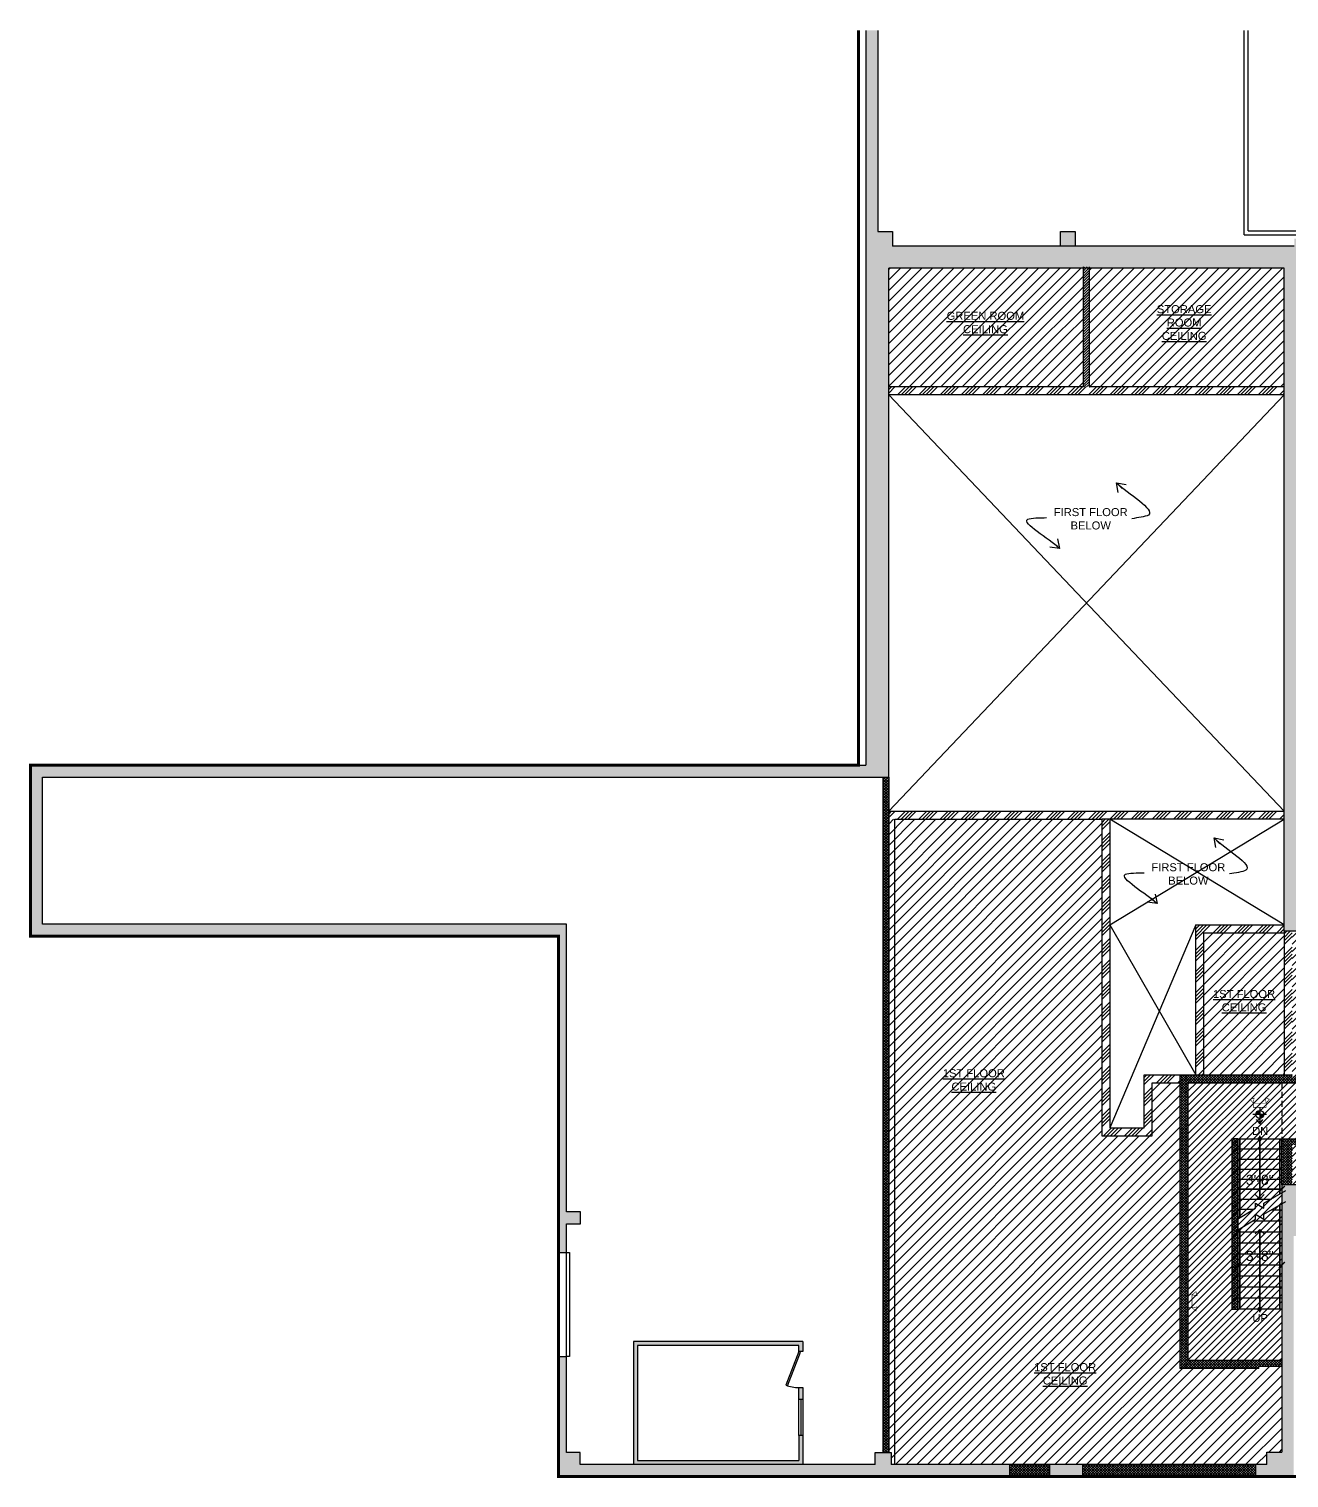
# Model space of a CAD drawing. Header units: inches. Extents: x -5252 to 14398, y -1665 to 9844.
# Drawn here: x -1397 to -137, y 510 to 1959 of the extents above; entities that cross this region are included whole.
import ezdxf

# ---------------------------------------------------------------- set-up
doc = ezdxf.new("R2010")
doc.units = ezdxf.units.IN
doc.header["$LTSCALE"] = 48
doc.header["$MEASUREMENT"] = 0
for name, pattern in [('HIDDEN', [0.375, 0.25, -0.125]), ('HIDDEN2', [0.1875, 0.125, -0.0625]), ('PHANTOM', [2.5, 1.25, -0.25, 0.25, -0.25, 0.25, -0.25])]:
    doc.linetypes.add(name, pattern=pattern)
for name, color, linetype in [('Demo', 8, 'HIDDEN'), ('Dimensions', 5, 'Continuous'), ('Door', 5, 'Continuous'), ('E-5', 5, 'Continuous'), ('EXIT-SIGNS', 1, 'Continuous'), ('Hatch', 9, 'Continuous'), ('Kitchen', 5, 'Continuous'), ('PA-EMERGENCY-LIGHTS', 1, 'Continuous'), ('PROPERTY LINE', 2, 'PHANTOM'), ('Stair-Exist', 8, 'Continuous'), ('STAIRS', 5, 'Continuous'), ('TEXT', 1, 'Continuous'), ('Wall-Exist', 6, 'Continuous'), ('Wall-New', 2, 'Continuous'), ('Window', 150, 'Continuous')]:
    doc.layers.add(name, color=color, linetype=linetype)
doc.styles.add('DIMTEXT', font='arial.ttf')
doc.styles.get("Standard").update_dxf_attribs({"font": 'arial.ttf'})
doc.styles.add('STYLUSBT', font='stylu.ttf')
doc.styles.add('SWA-STND', font='arial.ttf')
doc.dimstyles.new('PA-DIM', dxfattribs={"dimtxt": 5, "dimasz": 5, "dimexe": 3, "dimexo": 0, "dimgap": 1, "dimtad": 1, "dimdec": 0, "dimzin": 3, "dimdsep": 46, "dimlunit": 4, "dimtxsty": 'STYLUSBT', "dimblk": 'ARCHTICK', "dimcen": 0.09, "dimclrd": 256, "dimclre": 256, "dimclrt": 1, "dimadec": 0, "dimazin": 0, "dimtfac": 1, "dimtdec": 0, "dimtix": 1, "dimtmove": 1, "dimatfit": 3, "dimldrblk": 'OPEN90', "dimfxl": 1, "dimfrac": 1, "dimtolj": 1, "dimtzin": 0, "dimarcsym": 0})
doc.dimstyles.new('SWA-48', dxfattribs={"dimscale": 0, "dimtxt": 10, "dimasz": 6, "dimexe": 6, "dimexo": 6, "dimgap": 4, "dimtad": 1, "dimdec": 0, "dimzin": 3, "dimdsep": 46, "dimlunit": 4, "dimtxsty": 'SWA-STND', "dimblk": 'ARCHTICK', "dimcen": 6, "dimclrd": 5, "dimclre": 5, "dimclrt": 1, "dimadec": 0, "dimazin": 0, "dimtfac": 1, "dimtdec": 0, "dimtix": 1, "dimtofl": 0, "dimtmove": 2, "dimatfit": 3, "dimfxl": 1, "dimtolj": 1, "dimtzin": 0, "dimlwd": -1, "dimlwe": -1, "dimarcsym": 0})

# ---------------------------------------------------------------- blocks, each defined once
blk = doc.blocks.new('_ArchTick')
at = {"color": 0, "linetype": 'ByBlock', "const_width": 0.219}
blk.add_lwpolyline([(-0.5, -0.5), (0.5, 0.5)], dxfattribs=at)
blk = doc.blocks.new('*D5050')
at = {"layer": 'Defpoints', "color": 0, "transparency": 16777216}
for p in [(-188.1, 799.3), (-188.1, 799.3), (-144.1, 799.3)]:
    blk.add_point(p, dxfattribs=at)
at = {"layer": 'Dimensions', "color": 5, "transparency": 16777216}
blk.add_line((-144.1, 799.3), (-188.1, 799.3), dxfattribs=at)
at = {"layer": 'Dimensions', "color": 5, "transparency": 16777216, "xscale": 6, "yscale": 6, "zscale": 6, "rotation": 180}
blk.add_blockref('_ArchTick', (-188.1, 799.3), dxfattribs=at)
at = {"layer": 'Dimensions', "color": 5, "transparency": 16777216, "xscale": 6, "yscale": 6, "zscale": 6}
blk.add_blockref('_ArchTick', (-144.1, 799.3), dxfattribs=at)
at = {"layer": 'Dimensions', "color": 1, "transparency": 16777216, "insert": (-166.1, 808.4), "char_height": 10, "attachment_point": 5, "style": 'SWA-STND'}
blk.add_mtext('\\A1;3\'-8"', dxfattribs=at)
blk = doc.blocks.new('*D5048')
at = {"layer": 'Defpoints', "color": 0, "transparency": 16777216}
for p in [(-188.1, 723.3), (-188.1, 723.3), (-144.1, 723.3)]:
    blk.add_point(p, dxfattribs=at)
at = {"layer": 'Dimensions', "color": 5, "transparency": 16777216}
blk.add_line((-144.1, 723.3), (-188.1, 723.3), dxfattribs=at)
at = {"layer": 'Dimensions', "color": 5, "transparency": 16777216, "xscale": 6, "yscale": 6, "zscale": 6, "rotation": 180}
blk.add_blockref('_ArchTick', (-188.1, 723.3), dxfattribs=at)
at = {"layer": 'Dimensions', "color": 5, "transparency": 16777216, "xscale": 6, "yscale": 6, "zscale": 6}
blk.add_blockref('_ArchTick', (-144.1, 723.3), dxfattribs=at)
at = {"layer": 'Dimensions', "color": 1, "transparency": 16777216, "insert": (-166.1, 732.4), "char_height": 10, "attachment_point": 5, "style": 'SWA-STND'}
blk.add_mtext('\\A1;3\'-8"', dxfattribs=at)
blk = doc.blocks.new('EXIT')
at = {"layer": 'EXIT-SIGNS'}
h = blk.add_hatch(color=251, dxfattribs=at)
h.paths.add_polyline_path([(6557.7, 28.4), (6557.7, 23, 0.414214), (6563.1, 28.4)])
h.paths.add_polyline_path([(6552.3, 28.4), (6557.7, 28.4), (6557.7, 33.8, 0.414214)])
for p, q in [((6567, 28.4), (6548.5, 28.4)), ((6557.7, 37.7), (6557.7, 19.2))]:
    blk.add_line(p, q, dxfattribs=at)
blk.add_circle((6557.7, 28.4), 5.4, dxfattribs=at)

msp = doc.modelspace()

# ---------------------------------------------------------------- hatches: boundary and pattern name
at = {"layer": 'Dimensions'}
h = msp.add_hatch(dxfattribs=at)
h.set_pattern_fill('ANSI31', color=253, scale=15)
h.set_pattern_definition([(45, (2830.0097, 0), (-1.3258252, 1.3258252), [])])
h.paths.add_polyline_path([(-336.4, 1721.1), (-342.4, 1721.1), (-342.4, 1601.1), (-336.4, 1601.1)])
h = msp.add_hatch(dxfattribs=at)
h.set_pattern_fill('ANSI34', color=253, scale=20)
h.paths.add_polyline_path([(-141.6, 1601.1), (-335.4, 1601.1), (-537.1, 1601.1), (-537.1, 1593.1), (-141.6, 1593.1)])
h = msp.add_hatch(dxfattribs=at)
h.set_pattern_fill('ANSI37', color=253, scale=15)
h.set_pattern_definition([(45, (-12138.263, 7959.639), (-1.32582521, 1.32582521), []), (135, (-12138.263, 7959.639), (-1.32582521, -1.32582521), [])])
h.paths.add_polyline_path([(-537.1, 1210.9), (-543.1, 1210.9), (-543.1, 535.9), (-537.1, 535.9)])
h = msp.add_hatch(dxfattribs=at)
h.set_pattern_fill('ANSI34', color=253, scale=20)
h.paths.add_polyline_path([(-141.6, 1176.9), (-537.1, 1176.9), (-537.1, 1168.9), (-370, 1168.9), (-141.6, 1168.9)])
h = msp.add_hatch(dxfattribs=at)
h.set_pattern_fill('ANSI34', color=253, scale=20)
h.set_pattern_definition([(45, (-105.858, 1068.932), (-10.6066, 10.6066), []), (45, (-102.322, 1068.932), (-10.6066, 10.6066), []), (45, (-98.787, 1068.932), (-10.6066, 10.6066), []), (45, (-95.251, 1068.932), (-10.6066, 10.6066), [])])
h.paths.add_polyline_path([(-102.6, 1072.4), (-114.6, 1072.4), (-114.6, 1064.4), (-102.6, 1064.4)])
h.paths.add_polyline_path([(31, 1072.4), (-2.6, 1072.4), (-2.6, 1064.4), (31, 1064.4)])
h.paths.add_polyline_path([(280.4, 1072.9), (247.9, 1072.9), (247.9, 1064.9), (272.4, 1064.9), (272.4, 961.2), (280.4, 961.2)])
h.paths.add_polyline_path([(280.4, 921.2), (272.4, 921.2), (272.4, 909.9), (280.4, 909.9)])
h.paths.add_polyline_path([(-246.1, 913.6), (-281.7, 913.6), (-281.7, 860.4), (-316, 860.4), (-316, 1168.9), (-324, 1168.9), (-324, 852.4), (-273.7, 852.4), (-273.7, 905.6), (-246.1, 905.6)])
h.paths.add_polyline_path([(156, 1072.4), (131, 1072.4), (131, 1064.4), (156, 1064.4)])
h.paths.add_polyline_path([(-133.6, 1056.9), (-141.6, 1056.9), (-141.6, 913.6), (-141.3, 913.6), (-140.5, 913.6), (-133.6, 913.6)])
h = msp.add_hatch(dxfattribs=at)
h.set_pattern_fill('ANSI34', color=253, scale=20)
h.set_pattern_definition([(45, (0, 4237.967), (-10.6066, 10.6066), []), (45, (3.536, 4237.967), (-10.6066, 10.6066), []), (45, (7.071, 4237.967), (-10.6066, 10.6066), []), (45, (10.607, 4237.967), (-10.6066, 10.6066), [])])
h.paths.add_polyline_path([(-141.6, 1063.4), (-230.1, 1063.4), (-230.1, 913.6), (-222.1, 913.6), (-222.1, 1055.4), (-141.6, 1055.4), (-141.6, 1056.9)])
h = msp.add_hatch(dxfattribs=at)
h.set_pattern_fill('ANSI37', color=253, scale=15)
h.set_pattern_definition([(45, (324.9527, 906.9565), (-1.325825, 1.325825), []), (135, (324.9527, 906.9565), (-1.325825, -1.325825), [])])
h.paths.add_polyline_path([(330.4, 909.9), (320.4, 909.9), (320.4, 901.9), (330.4, 901.9)])
h.paths.add_polyline_path([(-123.6, 849.3), (-144.1, 849.3), (-144.1, 803.6), (-133.6, 803.6), (-133.6, 843.3), (-123.6, 843.3)], flags=17)
h.paths.add_polyline_path([(-188.1, 758.3), (-188.1, 849.3), (-194.1, 849.3), (-194.1, 679.3), (-188.1, 679.3)], flags=17)
h.paths.add_polyline_path([(-77.6, 911.6), (-133.6, 911.6), (-133.6, 913.6), (-246.1, 913.6), (-246.1, 619.9), (-243.1, 619.9), (-238.1, 619.9), (-167.1, 619.9), (-167.1, 621.9), (-144.1, 621.9), (-144.1, 627.9), (-238.1, 627.9), (-238.1, 905.6), (-83.6, 905.6), (-83.6, 813.4), (280.4, 813.4), (280.4, 909.9), (272.4, 909.9), (272.4, 819.4), (-77.6, 819.4)])
h = msp.add_hatch(dxfattribs=at)
h.set_pattern_fill('ANSI37', color=253, scale=15)
h.set_pattern_definition([(45, (2869.0097, 5e-12), (-1.3258252, 1.3258252), []), (135, (2869.0097, 5e-12), (-1.3258252, -1.3258252), [])])
h.paths.add_polyline_path([(-376.1, 523.9), (-416.1, 523.9), (-416.1, 511.9), (-376.1, 511.9)])
h.paths.add_polyline_path([(-170.1, 523.9), (-343.1, 523.9), (-343.1, 511.9), (-170.1, 511.9)])
at = {"layer": 'Hatch'}
h = msp.add_hatch(color=253, dxfattribs=at)
h.dxf.hatch_style = 1
h.paths.add_polyline_path([(-547.8, 1957.4), (-559.8, 1957.4), (-559.8, 1729.9), (-545.1, 1729.9), (-533.3, 1741.9), (-533.3, 1756.4), (-547.8, 1756.4)])
h = msp.add_hatch(color=253, dxfattribs=at)
h.dxf.hatch_style = 1
h.paths.add_polyline_path([(-115.6, 1731.4), (237.7, 1731.4), (237.7, 1729.4), (253.2, 1729.4), (253.2, 1729.9), (503.2, 1729.9), (503.2, 1741.9), (253.2, 1741.9), (253.2, 1749.2), (237.2, 1749.2), (237.2, 1741.9), (-115.6, 1741.9), (-115.6, 1749.2), (-131.6, 1749.2), (-131.6, 1741.9), (-533.3, 1741.9), (-559.8, 1729.9), (-559.8, 1222.9), (-1395.2, 1222.9), (-1395.2, 1051.9), (-867.2, 1051.9), (-867.2, 735.9), (-859.2, 735.9), (-859.2, 764.4), (-845.2, 764.4), (-845.2, 776.4), (-859.2, 776.4), (-859.2, 1063.9), (-1383.2, 1063.9), (-1383.2, 1210.9), (-537.1, 1210.9), (-537.1, 1719.9), (-141.6, 1719.9), (-141.6, 1056.9), (-128.6, 1056.9), (-128.6, 1729.4), (-115.6, 1729.4)])
h.paths.add_polyline_path([(-350.8, 1756.4), (-365.3, 1756.4), (-365.3, 1741.9), (-350.8, 1741.9)])
h.paths.add_polyline_path([(622.2, 1749.2), (607.7, 1749.2), (607.7, 1741.9), (622.2, 1741.9)])
h.paths.add_polyline_path([(-845.6, 535.9), (-859.2, 535.9), (-859.2, 631.9), (-867.2, 631.9), (-867.2, 511.9), (-416.1, 511.9), (-416.1, 523.9), (-534.6, 523.9), (-534.6, 535.9), (-550.6, 535.9), (-550.6, 523.9), (-845.6, 523.9)])
h.paths.add_polyline_path([(-132.1, 579.9), (-144.1, 579.9), (-144.1, 536.4), (-159.1, 536.4), (-159.1, 523.9), (-170.1, 523.9), (-170.1, 511.9), (-132.1, 511.9)])
h.paths.add_polyline_path([(-343.1, 523.9), (-376.1, 523.9), (-376.1, 511.9), (-343.1, 511.9)])
h = msp.add_hatch(dxfattribs=at)
h.set_pattern_fill('ANSI31', color=253, scale=60)
h.set_pattern_definition([(45, (0, -1965.7556), (-5.303301, 5.303301), [])])
h.paths.add_polyline_path([(-141.6, 1719.9), (-537.1, 1719.9), (-537.1, 1601.1), (-141.6, 1601.1)])
h = msp.add_hatch(dxfattribs=at)
h.set_pattern_fill('ANSI31', color=8, scale=40)
h.set_pattern_definition([(45, (0, 5837.354), (-3.535534, 3.535534), [])])
h.paths.add_polyline_path([(1283.7, 1695.9), (1045.7, 1695.9), (1045.7, 1176.2), (1047.7, 1176.2), (1047.7, 1168.2), (1045.7, 1168.2), (1045.7, 1148.2), (948.9, 1148.2), (948.9, 1074.4), (965.7, 1074.4), (1039.7, 1074.4), (1039.7, 1106.2), (1045.7, 1106.2), (1045.7, 1068.4), (956.4, 1068.4), (956.4, 1058.2), (940.9, 1058.2), (940.9, 1072.9), (629.1, 1072.9), (629.1, 1057.4), (605.9, 1057.4), (605.9, 1072.9), (247.9, 1072.9), (247.9, 1057.4), (232.4, 1057.4), (232.4, 1064.4), (-114.6, 1064.4), (-114.6, 1056.9), (-133.6, 1056.9), (-133.6, 905.6), (-238.1, 905.6), (-238.1, 627.9), (-144.1, 627.9), (-144.1, 849.3), (-123.6, 849.3), (-123.6, 843.3), (-133.6, 843.3), (-133.6, 803.6), (-128.6, 803.6), (-128.6, 776.4), (-114.6, 776.4), (-114.6, 764.4), (-98.6, 764.4), (-98.6, 757.4), (118.4, 757.4), (118.4, 764.4), (131.4, 764.4), (131.4, 777.4), (146.9, 777.4), (146.9, 764.4), (330.4, 764.4), (330.4, 909.9), (916.1, 909.9), (916.1, 764.4), (940.9, 764.4), (940.9, 757.4), (1169, 757.4), (1169, 763.9), (1189.3, 763.9), (1189.3, 776.9), (1204.8, 776.9), (1204.8, 763.9), (1266.8, 763.9), (1266.8, 776.9), (1283.7, 776.9), (1283.7, 1056.9), (1270.7, 1056.9), (1270.7, 1072.4), (1283.7, 1072.4), (1283.7, 1388.4), (1269.7, 1388.4), (1269.7, 1403.9), (1283.7, 1403.9)])
h.paths.add_polyline_path([(1237.2, 1400.5), (1237.2, 1351.2), (1086.5, 1351.2), (1086.5, 1400.5)], flags=16)
h.paths.add_polyline_path([(482, 1006.7), (482, 956.5), (328.3, 956.5), (328.3, 1006.7)], flags=16)
h.paths.add_polyline_path([(332.2, 959.9), (478.4, 960.1), (478.3, 1003.5), (332.1, 1003.3)], flags=8)
h.paths.add_polyline_path([(1089.8, 1353), (1236, 1353.2), (1235.9, 1396.7), (1089.7, 1396.5)], flags=8)
h = msp.add_hatch(color=253, dxfattribs=at)
h.dxf.hatch_style = 1
h.paths.add_polyline_path([(1292.8, 1707.9), (1098.7, 1707.9), (1098.7, 1695.9), (1283.7, 1695.9), (1283.7, 1403.9), (1269.7, 1403.9), (1269.7, 1388.4), (1283.7, 1388.4), (1283.7, 1331.4), (1292.8, 1331.4)])
h.paths.add_polyline_path([(1189.3, 763.9), (1169, 763.9), (1169, 750.9), (1189.3, 750.9)])
h.paths.add_polyline_path([(350.8, 888.2), (895.6, 888.2), (895.6, 752.4), (897.6, 752.4), (940.9, 752.4), (940.9, 757.5), (940.9, 764.4), (916.1, 764.4), (916.1, 909.9), (569.9, 909.9), (330.4, 909.9), (330.4, 764.4), (157.9, 764.4), (146.9, 764.4), (146.9, 777.4), (131.4, 777.4), (131.4, 764.4), (118.4, 764.4), (118.4, 752.4), (157.9, 752.4), (350.8, 752.4)])
h.paths.add_polyline_path([(-114.6, 776.4), (-128.6, 776.4), (-128.6, 803.6), (-144.1, 803.6), (-144.1, 579.9), (-132.1, 579.9), (-132.1, 752.4), (-98.6, 752.4), (-98.6, 764.4), (-114.6, 764.4)])
h = msp.add_hatch(dxfattribs=at)
h.set_pattern_fill('ANSI31', color=253, scale=60)
h.set_pattern_definition([(45, (2e-11, -2329.3685), (-5.303301, 5.303301), [])])
h.paths.add_polyline_path([(-246.1, 905.6), (-273.7, 905.6), (-273.7, 852.4), (-324, 852.4), (-324, 1168.9), (-537.1, 1168.9), (-537.1, 535.9), (-534.6, 535.9), (-534.6, 523.9), (-159.1, 523.9), (-159.1, 536.4), (-144.1, 536.4), (-144.1, 627.9), (-246.1, 627.9)])
h = msp.add_hatch(dxfattribs=at)
h.set_pattern_fill('ANSI31', color=253, scale=60)
h.set_pattern_definition([(45, (0, 4237.967), (-5.303301, 5.303301), [])])
h.paths.add_polyline_path([(-141.6, 1055.4), (-222.1, 1055.4), (-222.1, 913.6), (-141.6, 913.6)])
h = msp.add_hatch(color=253, dxfattribs=at)
h.dxf.hatch_style = 1
h.paths.add_polyline_path([(-627.1, 600.9), (-627.1, 588.9), (-623.1, 588.9), (-623.1, 600.9)], flags=17)
h.paths.add_polyline_path([(-623.1, 552.9), (-627.1, 552.9), (-627.1, 527.9), (-788.1, 527.9), (-788.1, 642.9), (-627.1, 642.9), (-627.1, 636.9), (-623.1, 636.9), (-623.1, 646.9), (-792.1, 646.9), (-792.1, 523.9), (-623.1, 523.9)])

# ---------------------------------------------------------------- linework, layer by layer
at = {"layer": 'Demo'}
for p, q in [((-859.2, 735.9), (-856.2, 735.9)), ((-856.2, 631.9), (-859.2, 631.9))]:
    msp.add_line(p, q, dxfattribs=at)
at = {"layer": 'Door'}
for points in [[(-856.2, 631.9), (-859.2, 631.9), (-859.2, 735.9), (-856.2, 735.9)], [(-640, 603.3), (-638.2, 602.6), (-625.3, 636.2), (-627.1, 636.9)]]:
    msp.add_lwpolyline(points, close=True, dxfattribs=at)
msp.add_arc((-627.1, 636.9), 36, 249.0377, 270, dxfattribs=at)
at = {"layer": 'E-5'}
for p, q in [((-144.1, 795.3), (-144.1, 679.3)), ((-188.1, 758.3), (-188.1, 679.3))]:
    msp.add_line(p, q, dxfattribs=at)
at = {"layer": 'EXIT-SIGNS'}
msp.add_lwpolyline([(-169.8, 868.7), (-166.1, 864.5), (-166.1, 867.1), (-166.1, 864.5), (-162.9, 868.7)], dxfattribs=at)
at = {"layer": 'Kitchen', "color": 8}
for p, q in [((-181.8, 1753.2), (-181.8, 1957.4)), ((-177.8, 1757.2), (-177.8, 1957.4)), ((-181.8, 1753.2), (616.2, 1753.2)), ((-177.8, 1757.2), (-46.8, 1757.2))]:
    msp.add_line(p, q, dxfattribs=at)
at = {"layer": 'PA-EMERGENCY-LIGHTS', "const_width": 0.562}
for points in [[(-166.1, 885.1), (-159.7, 885.1), (-160.5, 890.2), (-156.5, 889.1), (-159.7, 885.1), (-159.7, 880.9), (-166.1, 880.9), (-172.6, 880.9), (-172.6, 885.1), (-175.8, 889.1), (-171.8, 890.2), (-172.6, 885.1)], [(-233.9, 687), (-233.9, 680.6), (-228.8, 681.4), (-229.9, 677.4), (-233.9, 680.6), (-238.1, 680.6), (-238.1, 687), (-238.1, 693.5), (-233.9, 693.5), (-229.9, 696.7), (-228.8, 692.7), (-233.9, 693.5)]]:
    msp.add_lwpolyline(points, close=True, dxfattribs=at)
at = {"layer": 'PROPERTY LINE', "color": 7, "ltscale": 2, "const_width": 3}
msp.add_lwpolyline([(-567.2, 1957.4), (-567.2, 1222.9), (-1395.2, 1222.9), (-1395.2, 1051.9), (-867.2, 1051.9), (-867.2, 511.9), (1292.8, 511.9), (1292.8, 1711.9), (634.2, 1711.9), (634.2, 1957.4)], dxfattribs=at)
at = {"layer": 'Stair-Exist'}
for points in [[(-166.1, 852.5), (-166.1, 849.3), (-166.1, 789.3), (-170.6, 793.8), (-166.1, 789.3), (-161.6, 793.8), (-166.1, 789.3), (-166.1, 847.7, -0.414214), (-167.7, 849.3, -0.414214), (-166.1, 850.9, -0.414214), (-164.5, 849.3, -0.414214), (-166.1, 847.7), (-166.1, 850.9), (-166.1, 852.5)], [(-166.1, 676.1), (-166.1, 679.3), (-166.1, 758.9), (-161.6, 754.4), (-166.1, 758.9), (-170.6, 754.4), (-166.1, 758.9), (-166.1, 680.9, -0.414214), (-164.5, 679.3, -0.414214), (-166.1, 677.7, -0.414214), (-167.7, 679.3, -0.414214), (-166.1, 680.9), (-166.1, 677.7), (-166.1, 676.1)]]:
    msp.add_lwpolyline(points, format="xyb", close=True, dxfattribs=at)
at = {"layer": 'STAIRS'}
for p, q in [((-188.1, 849.3), (-144.1, 849.3)), ((-188.1, 839.3), (-144.1, 839.3)), ((-188.1, 829.3), (-144.1, 829.3)), ((-188.1, 819.3), (-144.1, 819.3)), ((-188.1, 809.3), (-144.1, 809.3)), ((-188.1, 799.3), (-144.1, 799.3)), ((-188.1, 789.3), (-154.5, 789.3)), ((-188.1, 779.3), (-171.7, 779.3)), ((-144.1, 778.3), (-154.5, 778.3)), ((-144.1, 756.3), (-188.1, 756.3)), ((-144.1, 767.3), (-173.4, 767.3)), ((-144.1, 745.3), (-188.1, 745.3)), ((-144.1, 734.3), (-188.1, 734.3)), ((-144.1, 723.3), (-188.1, 723.3)), ((-144.1, 712.3), (-188.1, 712.3)), ((-144.1, 701.3), (-188.1, 701.3)), ((-144.1, 690.3), (-188.1, 690.3)), ((-144.1, 679.3), (-188.1, 679.3))]:
    msp.add_line(p, q, dxfattribs=at)
at = {"layer": 'STAIRS', "color": 9, "const_width": 1.5}
for points in [[(-186.1, 770.5), (-186.1, 849.3)], [(-146.1, 849.3), (-146.1, 794.2)], [(-146.1, 679.3), (-146.1, 783.2)], [(-186.1, 759.5), (-186.1, 679.3)]]:
    msp.add_lwpolyline(points, dxfattribs=at)
at = {"layer": 'STAIRS'}
for points in [[(-190, 768.2), (-170.4, 780.1), (-170.4, 785.2), (-161.9, 780.2), (-161.9, 785), (-140, 797.7)], [(-190, 757.2), (-170.4, 769.1), (-170.4, 774.2), (-161.9, 769.2), (-161.9, 774), (-140, 786.7)]]:
    msp.add_lwpolyline(points, dxfattribs=at)
at = {"layer": 'Wall-Exist'}
for p, q in [((-559.8, 1957.4), (-559.8, 1222.9)), ((-547.8, 1957.4), (-547.8, 1756.4)), ((-547.8, 1756.4), (-533.3, 1756.4)), ((-533.3, 1756.4), (-533.3, 1741.9)), ((-131.6, 1741.9), (-533.3, 1741.9)), ((-537.1, 1210.9), (-537.1, 1719.9)), ((-141.6, 1719.9), (-537.1, 1719.9)), ((-141.6, 1056.9), (-141.6, 1719.9)), ((-1395.2, 1051.9), (-1395.2, 1222.9)), ((-1395.2, 1222.9), (-559.8, 1222.9)), ((-1383.2, 1063.9), (-1383.2, 1210.9)), ((-1383.2, 1210.9), (-537.1, 1210.9)), ((-859.2, 1063.9), (-1383.2, 1063.9)), ((-859.2, 776.4), (-859.2, 1063.9)), ((-867.2, 1051.9), (-1395.2, 1051.9)), ((-867.2, 735.9), (-867.2, 1051.9)), ((-114.6, 1056.9), (-141.6, 1056.9)), ((-128.6, 803.6), (-144.1, 803.6)), ((-144.1, 803.6), (-144.1, 571.9)), ((-845.2, 776.4), (-859.2, 776.4)), ((-845.2, 764.4), (-845.2, 776.4)), ((-859.2, 735.9), (-859.2, 764.4)), ((-859.2, 764.4), (-845.2, 764.4)), ((-867.2, 735.9), (-859.2, 735.9)), ((-856.2, 735.9), (-856.2, 631.9)), ((-623.1, 646.9), (-792.1, 646.9)), ((-792.1, 646.9), (-792.1, 523.9)), ((-627.1, 642.9), (-788.1, 642.9)), ((-788.1, 642.9), (-788.1, 527.9)), ((-627.1, 636.9), (-627.1, 642.9)), ((-623.1, 646.9), (-623.1, 636.9)), ((-867.2, 631.9), (-859.2, 631.9)), ((-867.2, 631.9), (-867.2, 511.9)), ((-859.2, 535.9), (-859.2, 631.9)), ((-623.1, 636.9), (-627.1, 636.9)), ((-627.1, 600.9), (-623.1, 600.9)), ((-627.1, 588.9), (-627.1, 600.9)), ((-623.1, 600.9), (-623.1, 588.9)), ((-623.1, 588.9), (-627.1, 588.9)), ((-144.1, 571.9), (-144.1, 536.4)), ((-623.1, 552.9), (-627.1, 552.9)), ((-627.1, 552.9), (-627.1, 527.9)), ((-623.1, 552.9), (-623.1, 523.9)), ((-159.1, 523.9), (-159.1, 536.4)), ((-159.1, 536.4), (-144.1, 536.4)), ((-845.6, 535.9), (-859.2, 535.9)), ((-845.6, 523.9), (-845.6, 535.9)), ((-550.6, 523.9), (-845.6, 523.9)), ((-788.1, 527.9), (-627.1, 527.9)), ((-550.6, 523.9), (-550.6, 535.9)), ((-550.6, 535.9), (-534.6, 535.9)), ((-534.6, 535.9), (-534.6, 523.9)), ((-416.1, 523.9), (-534.6, 523.9)), ((-416.1, 511.9), (-416.1, 523.9)), ((-343.1, 523.9), (-376.1, 523.9)), ((-376.1, 511.9), (-376.1, 523.9)), ((-343.1, 511.9), (-343.1, 523.9)), ((-159.1, 523.9), (-170.1, 523.9)), ((-170.1, 511.9), (-170.1, 523.9)), ((-416.1, 511.9), (-867.2, 511.9)), ((-343.1, 511.9), (-376.1, 511.9)), ((-132.1, 511.9), (-170.1, 511.9))]:
    msp.add_line(p, q, dxfattribs=at)
msp.add_lwpolyline([(-365.3, 1756.4), (-350.8, 1756.4), (-350.8, 1741.9), (-365.3, 1741.9)], close=True, dxfattribs=at)
at = {"layer": 'Wall-New'}
for p, q in [((-342.4, 1601.1), (-342.4, 1721.1)), ((-336.4, 1601.1), (-336.4, 1721.1)), ((-342.4, 1601.1), (-537.1, 1601.1)), ((-141.6, 1601.1), (-336.4, 1601.1)), ((-141.6, 1593.1), (-537.1, 1593.1)), ((-543.1, 1210.9), (-543.1, 535.9)), ((-537.1, 1210.9), (-537.1, 535.9)), ((-537.1, 1176.9), (-141.6, 1176.9)), ((-531.1, 1014.9), (-531.1, 1168.9)), ((-531.1, 1168.9), (-324, 1168.9)), ((-141.6, 1168.9), (-324, 1168.9)), ((-531.1, 523.9), (-531.1, 1064.4)), ((-230.1, 1063.4), (-141.6, 1063.4)), ((-230.1, 913.6), (-230.1, 1063.4)), ((-222.1, 913.6), (-222.1, 1055.4)), ((-222.1, 1055.4), (-141.6, 1055.4)), ((-141.6, 1056.9), (-141.6, 913.6)), ((-246.1, 913.6), (-246.1, 619.9)), ((-238.1, 905.6), (-238.1, 627.9)), ((-194.1, 849.3), (-194.1, 679.3)), ((-188.1, 849.3), (-194.1, 849.3)), ((-188.1, 849.3), (-188.1, 679.3)), ((-146.1, 803.6), (-146.1, 849.3)), ((-144.1, 803.6), (-144.1, 849.3)), ((-144.1, 849.3), (-123.6, 849.3)), ((-194.1, 679.3), (-188.1, 679.3)), ((-173.1, 627.9), (-238.1, 627.9)), ((-144.1, 627.9), (-173.1, 627.9)), ((-167.1, 619.9), (-246.1, 619.9)), ((-144.1, 621.9), (-167.1, 621.9)), ((-167.1, 619.9), (-167.1, 621.9)), ((-376.1, 523.9), (-416.1, 523.9)), ((-170.1, 523.9), (-343.1, 523.9)), ((-376.1, 511.9), (-416.1, 511.9)), ((-170.1, 511.9), (-343.1, 511.9))]:
    msp.add_line(p, q, dxfattribs=at)
at = {"layer": 'Wall-New', "color": 8}
for p, q in [((-537.1, 1176.9), (-141.6, 1593.1)), ((-537.1, 1593.1), (-141.6, 1176.9)), ((-316, 1063.4), (-141.6, 1168.9)), ((-141.6, 1063.4), (-316, 1168.9)), ((-316, 1063.4), (-230.1, 913.6)), ((-230.1, 1063.4), (-316, 860.4))]:
    msp.add_line(p, q, dxfattribs=at)
at = {"layer": 'Wall-New', "color": 1, "linetype": 'HIDDEN2'}
msp.add_line((-144.1, 905.6), (-144.1, 849.3), dxfattribs=at)
at = {"layer": 'Wall-New'}
for points in [[(-324, 1168.9), (-324, 852.4), (-273.7, 852.4), (-273.7, 905.6), (-246.1, 905.6)], [(-316, 1168.9), (-316, 860.4), (-281.7, 860.4), (-281.7, 913.6), (-133.6, 913.6)], [(-238.1, 905.6), (-83.6, 905.6)]]:
    msp.add_lwpolyline(points, dxfattribs=at)
at = {"layer": 'Window'}
for p, q in [((-627.1, 552.9), (-627.1, 588.9)), ((-625.1, 588.9), (-625.1, 552.9)), ((-623.1, 588.9), (-623.1, 552.9))]:
    msp.add_line(p, q, dxfattribs=at)

# ---------------------------------------------------------------- block references
at = {"layer": 'EXIT-SIGNS', "xscale": 0.7405450778397961, "yscale": 0.7405450778397961, "zscale": 0.7405450778397961}
msp.add_blockref('EXIT', (-5022.4, 852.9), dxfattribs=at)

# ---------------------------------------------------------------- texts
at = {"layer": 'Stair-Exist', "char_height": 8, "width": 22.608, "attachment_point": 2}
for s, insert in [('DN', (-165.7, 861.4)), ('UP', (-165.7, 674.4))]:
    msp.add_mtext(s, dxfattribs=dict(at, insert=insert))
at = {"layer": 'TEXT', "char_height": 8, "attachment_point": 5, "rotation": 359.9998, "style": 'DIMTEXT'}
for s, width, insert in [('{\\LSTORAGE ROOM\\PCEILING}', 81.755, (-241.7, 1665.4)), ('{\\LGREEN ROOM\\PCEILING}', 81.755, (-440.4, 1665.4)), ('FIRST FLOOR BELOW', 81.755, (-335.1, 1469.2)), ('FIRST FLOOR BELOW', 81.755, (-237.5, 1114.2)), ('{\\L1ST FLOOR CEILING}', 86.418, (-181.8, 987.5)), ('{\\L1ST FLOOR CEILING}', 86.418, (-452, 908.3)), ('{\\L1ST FLOOR CEILING}', 86.418, (-360.7, 614.5))]:
    msp.add_mtext_dynamic_manual_height_columns(s, width=width, gutter_width=1, heights=[0], dxfattribs=dict(at, insert=insert))

# ---------------------------------------------------------------- dimensions: what is measured, and where the dimension line sits
at = {"layer": 'Dimensions'}
for base, p1, p2, picture, middle in [((-188.1, 799.3), (-144.1, 799.3), (-188.1, 799.3), '*D5050', (-166.1, 808.4)), ((-188.1, 723.3), (-144.1, 723.3), (-188.1, 723.3), '*D5048', (-166.1, 732.4))]:
    dim = msp.add_linear_dim(base=base, p1=p1, p2=p2, dimstyle='SWA-48', override={"dimscale": 1}, dxfattribs=at)
    dim.commit()
    dim.dimension.update_dxf_attribs({"geometry": picture, "text_midpoint": middle})

# ---------------------------------------------------------------- leaders
at = {"layer": 'TEXT', "path_type": 1}
for points in [[(-309.2, 1505.2), (-277.5, 1473), (-293.9, 1469.2)], [(-366.3, 1439.6), (-398, 1468.8), (-379.3, 1470.5)], [(-211.7, 1150.2), (-180, 1118), (-196.3, 1114.2)], [(-268.8, 1084.6), (-300.4, 1113.9), (-281.8, 1115.5)]]:
    msp.add_leader(points, dimstyle='PA-DIM', override={"dimasz": 8}, dxfattribs=at)

doc.saveas('drawing.dxf')
